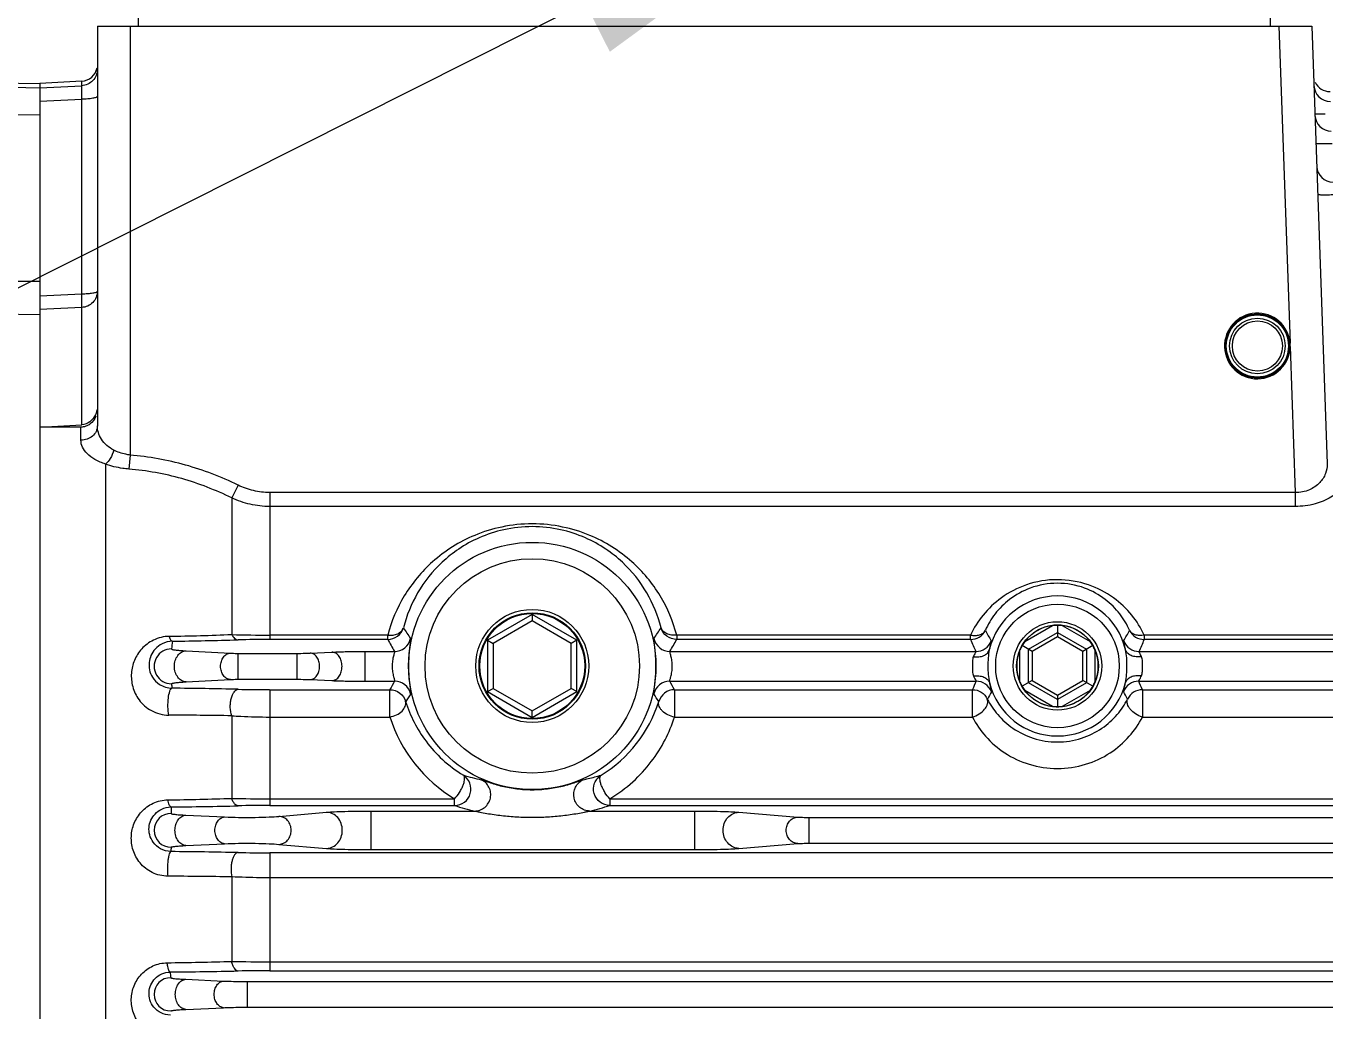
# Model space of a CAD drawing. Header units: millimetres. Extents: x -6 to 705, y -10 to 538.
# Drawn here: x 605.43 to 621.26, y 426.38 to 438.38 of the extents above; entities that cross this region are included whole.
import ezdxf

# ---------------------------------------------------------------- set-up
doc = ezdxf.new("R2010")
doc.units = ezdxf.units.MM
doc.layers.add('\\M+5D7DC\\M+5C4DA\\M+5BFF2\\M+5CFDF', color=7, linetype='Continuous', lineweight=50)

msp = doc.modelspace()

# ---------------------------------------------------------------- linework, layer by layer
at = {"color": 0, "linetype": 'Continuous', "lineweight": -3}
for p, q in [((606.297, 438.384), (621.097, 438.384)), ((606.297, 438.384), (606.297, 433.511)), ((606.697, 438.384), (606.697, 433.155)), ((606.799, 438.384), (606.799, 438.483)), ((620.594, 438.384), (620.594, 438.483)), ((620.696, 438.384), (620.831, 434.518)), ((621.097, 438.384), (621.283, 433.047)), ((604.789, 437.698), (605.597, 437.684)), ((606.107, 437.711), (605.597, 437.684)), ((606.107, 437.656), (606.107, 437.711)), ((605.597, 437.628), (604.789, 437.642)), ((605.597, 437.684), (605.597, 406.163)), ((605.597, 437.631), (605.682, 437.635)), ((605.682, 437.635), (606.107, 437.656)), ((605.597, 437.467), (606.107, 437.492)), ((606.107, 435.116), (606.107, 437.492)), ((605.597, 437.298), (604.789, 437.301)), ((621.192, 437.313), (621.257, 437.313)), ((605.597, 435.27), (604.789, 435.272)), ((606.107, 435.116), (605.597, 435.092)), ((605.597, 434.864), (604.789, 434.878)), ((606.107, 434.953), (605.597, 434.93)), ((606.107, 433.525), (606.107, 434.953)), ((620.833, 434.479), (620.895, 432.698)), ((605.597, 433.495), (606.107, 433.525)), ((606.097, 433.495), (605.597, 433.495)), ((606.097, 433.335), (606.097, 433.495)), ((606.697, 433.155), (606.682, 432.984)), ((606.397, 433.044), (606.397, 422.53)), ((608.012, 432.788), (607.935, 432.632)), ((607.935, 432.632), (607.935, 430.967)), ((620.895, 432.698), (608.397, 432.698)), ((608.397, 432.698), (608.397, 430.907)), ((620.895, 432.698), (620.895, 432.528)), ((620.895, 432.528), (608.397, 432.528)), ((611.597, 431.212), (611.053, 430.898)), ((612.14, 430.898), (611.597, 431.212)), ((611.597, 431.212), (611.597, 431.133)), ((611.597, 431.133), (611.121, 430.859)), ((612.072, 430.859), (611.597, 431.133)), ((617.599, 430.883), (617.937, 431.078)), ((617.997, 431.081), (617.997, 430.94)), ((618.056, 431.078), (618.394, 430.883)), ((609.836, 430.96), (608.397, 430.96)), ((609.836, 430.907), (608.397, 430.907)), ((609.836, 430.907), (609.836, 430.96)), ((611.053, 430.898), (611.121, 430.859)), ((611.053, 430.898), (611.053, 430.271)), ((612.14, 430.898), (612.072, 430.859)), ((612.14, 430.271), (612.14, 430.898)), ((616.939, 430.96), (613.357, 430.96)), ((613.357, 430.96), (613.357, 430.907)), ((616.939, 430.907), (613.357, 430.907)), ((616.939, 430.907), (616.939, 430.96)), ((617.642, 430.789), (617.997, 430.994)), ((617.997, 430.94), (617.689, 430.762)), ((617.997, 430.994), (618.351, 430.789)), ((618.304, 430.762), (617.997, 430.94)), ((624.139, 430.96), (619.054, 430.96)), ((619.054, 430.96), (619.054, 430.907)), ((624.139, 430.907), (619.054, 430.907)), ((607.379, 430.768), (607.919, 430.74)), ((608.012, 430.738), (608.731, 430.738)), ((608.012, 430.422), (608.012, 430.738)), ((608.731, 430.422), (608.731, 430.738)), ((608.892, 430.741), (609.156, 430.753)), ((609.562, 430.761), (609.918, 430.761)), ((609.562, 430.398), (609.562, 430.761)), ((611.121, 430.859), (611.121, 430.31)), ((612.072, 430.31), (612.072, 430.859)), ((613.275, 430.761), (617.003, 430.761)), ((617.539, 430.389), (617.539, 430.78)), ((617.689, 430.762), (617.566, 430.833)), ((617.642, 430.38), (617.642, 430.789)), ((617.689, 430.762), (617.689, 430.407)), ((618.427, 430.833), (618.304, 430.762)), ((618.304, 430.407), (618.304, 430.762)), ((618.351, 430.789), (618.351, 430.38)), ((618.454, 430.78), (618.454, 430.389)), ((618.99, 430.761), (624.203, 430.761)), ((607.379, 430.391), (607.919, 430.419)), ((608.012, 430.422), (608.731, 430.422)), ((608.892, 430.418), (609.156, 430.406)), ((608.397, 430.295), (609.862, 430.295)), ((608.397, 430.295), (608.397, 428.884)), ((609.562, 430.398), (609.921, 430.398)), ((609.862, 429.962), (609.862, 430.295)), ((611.053, 430.271), (611.121, 430.31)), ((611.053, 430.271), (611.597, 429.957)), ((611.121, 430.31), (611.597, 430.036)), ((611.597, 430.036), (612.072, 430.31)), ((611.597, 429.957), (612.14, 430.271)), ((612.14, 430.271), (612.072, 430.31)), ((613.272, 430.398), (617.006, 430.398)), ((613.331, 430.295), (616.961, 430.295)), ((613.331, 430.295), (613.331, 429.962)), ((616.961, 429.962), (616.961, 430.295)), ((617.689, 430.407), (617.566, 430.336)), ((617.937, 430.091), (617.599, 430.286)), ((617.997, 430.175), (617.642, 430.38)), ((617.689, 430.407), (617.997, 430.229)), ((617.997, 430.229), (618.304, 430.407)), ((618.351, 430.38), (617.997, 430.175)), ((618.394, 430.286), (618.056, 430.091)), ((618.427, 430.336), (618.304, 430.407)), ((618.987, 430.398), (624.206, 430.398)), ((619.032, 430.295), (624.161, 430.295)), ((619.032, 430.295), (619.032, 429.962)), ((617.997, 430.229), (617.997, 430.088)), ((607.935, 429.978), (607.935, 428.97)), ((608.397, 429.962), (609.862, 429.962)), ((611.597, 429.957), (611.597, 430.036)), ((613.331, 429.962), (616.961, 429.962)), ((619.032, 429.962), (624.161, 429.962)), ((608.397, 428.965), (610.651, 428.965)), ((608.397, 428.884), (610.651, 428.884)), ((610.651, 428.884), (610.651, 428.965)), ((612.542, 428.965), (630.679, 428.965)), ((612.542, 428.965), (612.542, 428.884)), ((612.542, 428.884), (630.686, 428.884)), ((607.377, 428.766), (607.847, 428.744)), ((608.51, 428.751), (609.089, 428.801)), ((609.632, 428.816), (610.894, 428.816)), ((609.632, 428.346), (609.632, 428.816)), ((612.299, 428.816), (613.576, 428.816)), ((613.576, 428.346), (613.576, 428.816)), ((614.114, 428.802), (614.832, 428.742)), ((614.973, 428.738), (628.22, 428.738)), ((614.973, 428.423), (614.973, 428.738)), ((607.377, 428.396), (607.847, 428.418)), ((608.51, 428.41), (609.089, 428.36)), ((614.114, 428.36), (614.832, 428.419)), ((614.973, 428.423), (628.22, 428.423)), ((634.797, 428.307), (608.397, 428.307)), ((608.397, 428.307), (608.397, 426.87)), ((609.632, 428.346), (613.576, 428.346)), ((607.935, 428.014), (607.935, 426.983)), ((634.797, 428.002), (608.397, 428.002)), ((608.397, 426.979), (634.797, 426.979)), ((608.397, 426.87), (634.797, 426.87)), ((607.375, 426.765), (607.835, 426.744)), ((608.128, 426.739), (635.065, 426.739)), ((608.128, 426.425), (608.128, 426.739)), ((607.375, 426.399), (607.835, 426.419)), ((608.128, 426.425), (635.065, 426.425))]:
    msp.add_line(p, q, dxfattribs=at)
for centre, radius in [((620.433, 434.484), 0.39), ((620.433, 434.484), 0.379), ((620.433, 434.484), 0.339), ((620.433, 434.484), 0.305), ((611.597, 430.584), 1.507), ((611.597, 430.584), 1.307), ((611.597, 430.584), 0.689), ((611.597, 430.584), 0.649), ((611.597, 430.584), 0.64), ((617.997, 430.584), 0.753), ((617.997, 430.584), 0.539), ((617.997, 430.584), 0.499)]:
    msp.add_circle(centre, radius, dxfattribs=at)
for centre, radius, start, end in [((606.097, 437.911), 0.2, 273, 349.125), ((621.318, 437.784), 0.2, 205.3506, 270), ((621.322, 437.665), 0.2, 182.269, 270), ((621.334, 437.303), 0.2, 182.2689, 270), ((621.356, 436.68), 0.2, 182.2689, 270), ((620.433, 434.484), 0.4, 4.8286, 359.1714), ((620.432, 434.484), 0.4, 359.1732, 4.8268), ((617.997, 430.584), 0.853, 13.2179, 166.7821), ((612.847, 432.78), 3.308, 211.5321, 214.2809), ((610.355, 432.775), 3.298, 325.7087, 328.4655), ((617.997, 430.584), 0.497, 96.8646, 143.1354), ((617.997, 430.584), 0.497, 36.8646, 83.1354), ((606.55, 465.685), 34.745, 271.0262, 272.2842), ((606.552, 483.38), 52.498, 270.7196, 271.5936), ((608.394, 446.176), 15.216, 268.2711, 270.0092), ((608.394, 416.806), 14.101, 89.9913, 91.5542), ((613.244, 432.739), 3.869, 208.2524, 210.7426), ((609.918, 430.961), 0.2, 270.0639, 347.2899), ((613.275, 430.961), 0.2, 192.7232, 269.9461), ((610.015, 432.701), 3.793, 329.2371, 331.7771), ((616.939, 431.107), 0.2, 270.0339, 333.6317), ((619.212, 431.811), 2.446, 201.6872, 205.4272), ((617.002, 430.961), 0.2, 270.0584, 339.216), ((618.783, 431.86), 1.865, 206.8259, 211.3466), ((617.21, 431.86), 1.865, 328.6534, 333.1747), ((618.991, 430.961), 0.2, 200.8157, 269.9584), ((619.054, 431.107), 0.2, 206.3683, 269.9661), ((616.82, 431.794), 2.404, 334.5395, 338.3461), ((607.201, 430.58), 0.212, 89.9945, 270.0037), ((617.997, 430.584), 0.497, 156.8646, 203.1354), ((617.997, 430.584), 0.497, 336.8646, 23.1354), ((608.535, 430.461), 1.337, 184.0246, 186.3478), ((606.493, 364.307), 66.01, 88.68137, 89.38091), ((608.387, 446.577), 16.281, 268.6794, 270.0331), ((613.168, 428.481), 3.772, 149.4437, 151.2425), ((609.92, 430.198), 0.2, 13.0484, 89.9467), ((613.273, 430.198), 0.2, 90.0659, 166.9692), ((613.331, 430.095), 0.2, 90.0489, 164.184), ((610.014, 428.475), 3.783, 28.762, 30.5551), ((619.153, 429.393), 2.37, 154.8987, 157.616), ((617.006, 430.198), 0.2, 21.3654, 89.9592), ((618.782, 429.317), 1.853, 149.0264, 152.2249), ((617.997, 430.584), 0.853, 193.7509, 346.2491), ((617.997, 430.584), 0.497, 216.8646, 263.1354), ((617.997, 430.584), 0.497, 276.8646, 323.1354), ((618.987, 430.198), 0.2, 90.0642, 158.68), ((617.211, 429.317), 1.854, 27.775, 30.9735), ((619.032, 430.095), 0.2, 90.0353, 154.6606), ((616.814, 429.381), 2.399, 22.4005, 25.0848), ((612.818, 428.414), 3.263, 145.912, 147.8731), ((611.588, 430.642), 1.627, 301.4104, 342.3874), ((610.375, 428.415), 3.263, 32.125, 34.0859), ((606.472, 325.309), 104.679, 89.19907, 89.61915), ((611.581, 430.512), 1.805, 197.7217, 238.9881), ((611.622, 432.221), 3.091, 253.7672, 257.9339), ((606.494, 473.186), 44.239, 270.8575, 271.8663), ((606.491, 495.186), 66.324, 270.60775, 271.31412), ((609.137, 428.855), 1.942, 179.6756, 181.9901), ((608.387, 447.642), 18.677, 268.6119, 270.0279), ((608.387, 412.552), 16.332, 89.967, 91.3165), ((611.644, 431.952), 3.225, 252.0616, 256.5438), ((611.551, 431.951), 3.223, 283.4139, 287.9087), ((607.196, 428.581), 0.207, 90.0073, 269.9921), ((609.245, 428.304), 2.051, 178.0448, 179.4827), ((606.521, 356.222), 72.103, 88.81496, 89.46467), ((608.394, 447.329), 19.022, 268.8484, 270.007), ((606.491, 321.317), 106.707, 89.22465, 89.64274), ((606.488, 478.665), 51.702, 270.7315, 271.6043), ((608.388, 455.288), 28.309, 269.083, 270.0172), ((607.192, 426.582), 0.203, 90.0175, 269.983), ((606.483, 501.297), 74.446, 270.54042, 271.17676), ((610.702, 427.167), 3.531, 185.0866, 186.2108), ((608.387, 408.617), 18.253, 89.9699, 91.1773)]:
    msp.add_arc(centre, radius, start, end, dxfattribs=at)
for centre, major_axis, start_param, end_param in [((617.99, 430.595), (0.243, -0.421), -3.67809, -3.555525), ((618.003, 430.595), (-0.243, -0.421), -2.72766, -2.605095), ((617.984, 430.584), (-0.486, 0), -0.536498, -0.413932), ((617.99, 430.595), (0.243, -0.421), -2.72766, -2.605095), ((618.003, 430.595), (-0.243, -0.421), -3.67809, -3.555525), ((618.009, 430.584), (-0.486, 0), -2.72766, -2.605095), ((617.984, 430.584), (-0.486, 0), 0.413932, 0.536498), ((617.99, 430.574), (-0.243, -0.421), -0.536498, -0.413932), ((618.003, 430.574), (0.243, -0.421), 0.413932, 0.536498), ((618.009, 430.584), (-0.486, 0), 2.605095, 2.72766), ((617.99, 430.574), (-0.243, -0.421), 0.413932, 0.536498), ((618.003, 430.574), (0.243, -0.421), -0.536498, -0.413932)]:
    msp.add_ellipse(centre, major_axis=major_axis, ratio=0.999675, start_param=start_param, end_param=end_param, dxfattribs=at)
for points, knots in [([(606.297, 437.855), (606.297, 437.83), (606.287, 437.78), (606.245, 437.715), (606.182, 437.67), (606.132, 437.658), (606.107, 437.656)], [0, 0, 0, 0, 0.249402, 0.499488, 0.749873, 1, 1, 1, 1]), ([(606.107, 437.492), (606.108, 437.512), (606.109, 437.55), (606.11, 437.595), (606.11, 437.624), (606.109, 437.639), (606.108, 437.649), (606.108, 437.655), (606.107, 437.656)], [0, 0, 0, 0, 0.375437, 0.687954, 0.809595, 0.90355, 0.967422, 1, 1, 1, 1]), ([(606.297, 437.527), (606.297, 437.524), (606.292, 437.518), (606.273, 437.509), (606.235, 437.501), (606.177, 437.494), (606.131, 437.492), (606.107, 437.492)], [0, 0, 0, 0, 0.037853, 0.10067, 0.314324, 0.628451, 1, 1, 1, 1]), ([(621.134, 437.317), (621.134, 437.317), (621.135, 437.316), (621.138, 437.315), (621.143, 437.315), (621.153, 437.314), (621.17, 437.313), (621.184, 437.313), (621.192, 437.313)], [0, 0, 0, 0, 0.021787, 0.072535, 0.15416, 0.266499, 0.579791, 1, 1, 1, 1]), ([(621.146, 436.955), (621.146, 436.954), (621.148, 436.953), (621.151, 436.953), (621.156, 436.952), (621.166, 436.951), (621.182, 436.951), (621.207, 436.95), (621.237, 436.95), (621.284, 436.951), (621.321, 436.952), (621.346, 436.953)], [0, 0, 0, 0, 0.006429, 0.021404, 0.04549, 0.078639, 0.171086, 0.295083, 0.446103, 0.618508, 1, 1, 1, 1]), ([(621.168, 436.332), (621.168, 436.331), (621.17, 436.331), (621.173, 436.33), (621.178, 436.329), (621.187, 436.329), (621.204, 436.328), (621.229, 436.328), (621.259, 436.328), (621.306, 436.328), (621.343, 436.329), (621.368, 436.33)], [0, 0, 0, 0, 0.006429, 0.021404, 0.04549, 0.078639, 0.171086, 0.295083, 0.446103, 0.618508, 1, 1, 1, 1]), ([(606.297, 435.151), (606.297, 435.148), (606.292, 435.142), (606.273, 435.133), (606.235, 435.125), (606.177, 435.118), (606.131, 435.116), (606.107, 435.116)], [0, 0, 0, 0, 0.03787, 0.100651, 0.314486, 0.628037, 1, 1, 1, 1]), ([(606.297, 435.151), (606.297, 435.126), (606.287, 435.076), (606.245, 435.011), (606.182, 434.967), (606.132, 434.955), (606.107, 434.953)], [0, 0, 0, 0, 0.248762, 0.498243, 0.74874, 1, 1, 1, 1]), ([(606.107, 434.953), (606.109, 434.959), (606.109, 434.978), (606.11, 435.012), (606.109, 435.06), (606.108, 435.097), (606.107, 435.116)], [0, 0, 0, 0, 0.114987, 0.335104, 0.640219, 1, 1, 1, 1]), ([(606.279, 433.629), (606.265, 433.592), (606.228, 433.54), (606.157, 433.502), (606.116, 433.495), (606.097, 433.495)], [0, 0, 0, 0, 0.497845, 0.749065, 1, 1, 1, 1]), ([(606.273, 433.644), (606.258, 433.612), (606.213, 433.554), (606.142, 433.527), (606.107, 433.525)], [0, 0, 0, 0, 0.500692, 1, 1, 1, 1]), ([(606.297, 433.511), (606.297, 433.488), (606.286, 433.44), (606.24, 433.382), (606.174, 433.344), (606.122, 433.335), (606.097, 433.335)], [0, 0, 0, 0, 0.235009, 0.479066, 0.735373, 1, 1, 1, 1]), ([(606.497, 433.215), (606.437, 433.246), (606.359, 433.313), (606.306, 433.426), (606.297, 433.483), (606.297, 433.511)], [0, 0, 0, 0, 0.54378, 0.779142, 1, 1, 1, 1]), ([(606.397, 433.044), (606.352, 433.059), (606.272, 433.094), (606.175, 433.165), (606.112, 433.245), (606.097, 433.307), (606.097, 433.335)], [0, 0, 0, 0, 0.31841, 0.586814, 0.80903, 1, 1, 1, 1]), ([(606.497, 433.215), (606.487, 433.18), (606.462, 433.117), (606.421, 433.062), (606.397, 433.044)], [0, 0, 0, 0, 0.542785, 1, 1, 1, 1]), ([(606.697, 433.155), (606.678, 433.157), (606.61, 433.169), (606.542, 433.192), (606.497, 433.215)], [0, 0, 0, 0, 0.259886, 1, 1, 1, 1]), ([(608.012, 432.788), (607.807, 432.889), (607.377, 433.054), (606.924, 433.136), (606.697, 433.155)], [0, 0, 0, 0, 0.500019, 1, 1, 1, 1]), ([(606.682, 432.984), (606.657, 432.986), (606.56, 432.997), (606.464, 433.019), (606.397, 433.044)], [0, 0, 0, 0, 0.261055, 1, 1, 1, 1]), ([(607.935, 432.632), (607.74, 432.728), (607.331, 432.887), (606.899, 432.966), (606.682, 432.984)], [0, 0, 0, 0, 0.500018, 1, 1, 1, 1]), ([(621.283, 433.047), (621.284, 433.007), (621.269, 432.922), (621.194, 432.807), (621.065, 432.718), (620.953, 432.697), (620.895, 432.698)], [0, 0, 0, 0, 0.205972, 0.432652, 0.696407, 1, 1, 1, 1]), ([(608.397, 432.698), (608.33, 432.698), (608.197, 432.713), (608.071, 432.759), (608.012, 432.788)], [0, 0, 0, 0, 0.499958, 1, 1, 1, 1]), ([(621.483, 432.879), (621.484, 432.859), (621.477, 432.815), (621.447, 432.752), (621.397, 432.693), (621.298, 432.616), (621.128, 432.547), (620.976, 432.528), (620.895, 432.528)], [0, 0, 0, 0, 0.083438, 0.173977, 0.27626, 0.393284, 0.673413, 1, 1, 1, 1]), ([(608.397, 432.528), (608.317, 432.528), (608.158, 432.546), (608.007, 432.598), (607.935, 432.632)], [0, 0, 0, 0, 0.500054, 1, 1, 1, 1]), ([(611.597, 432.316), (611.472, 432.316), (611.232, 432.291), (610.808, 432.161), (610.379, 431.891), (610.019, 431.458), (609.879, 431.127), (609.835, 430.96)], [0, 0, 0, 0, 0.15621, 0.301499, 0.55554, 0.782185, 1, 1, 1, 1]), ([(613.357, 430.96), (613.314, 431.127), (613.174, 431.458), (612.814, 431.891), (612.385, 432.161), (611.961, 432.291), (611.721, 432.316), (611.597, 432.316)], [0, 0, 0, 0, 0.217806, 0.444487, 0.698538, 0.843814, 1, 1, 1, 1]), ([(611.597, 432.282), (611.48, 432.282), (611.258, 432.258), (610.955, 432.159), (610.703, 432.02), (610.436, 431.808), (610.184, 431.492), (610.065, 431.198), (610.027, 431.05)], [0, 0, 0, 0, 0.162637, 0.310448, 0.442599, 0.563549, 0.786245, 1, 1, 1, 1]), ([(613.166, 431.05), (613.128, 431.198), (613.009, 431.492), (612.757, 431.808), (612.49, 432.02), (612.237, 432.159), (611.935, 432.258), (611.713, 432.282), (611.597, 432.282)], [0, 0, 0, 0, 0.213824, 0.436532, 0.557489, 0.689626, 0.83741, 1, 1, 1, 1]), ([(617.997, 431.636), (617.869, 431.636), (617.624, 431.595), (617.314, 431.434), (617.084, 431.217), (616.978, 431.047), (616.939, 430.96)], [0, 0, 0, 0, 0.290494, 0.55046, 0.783037, 1, 1, 1, 1]), ([(617.997, 431.592), (617.884, 431.592), (617.674, 431.555), (617.416, 431.412), (617.232, 431.229), (617.149, 431.089), (617.118, 431.019)], [0, 0, 0, 0, 0.304425, 0.564334, 0.790872, 1, 1, 1, 1]), ([(619.054, 430.96), (619.014, 431.047), (618.909, 431.217), (618.679, 431.434), (618.369, 431.595), (618.124, 431.635), (617.997, 431.636)], [0, 0, 0, 0, 0.216869, 0.449483, 0.709473, 1, 1, 1, 1]), ([(618.875, 431.019), (618.844, 431.089), (618.761, 431.229), (618.577, 431.412), (618.319, 431.555), (618.109, 431.592), (617.997, 431.592)], [0, 0, 0, 0, 0.209243, 0.435731, 0.695606, 1, 1, 1, 1]), ([(609.836, 430.96), (609.857, 430.957), (609.899, 430.958), (609.957, 430.974), (610.003, 431.005), (610.022, 431.035), (610.027, 431.05)], [0, 0, 0, 0, 0.28395, 0.546997, 0.783697, 1, 1, 1, 1]), ([(609.836, 430.907), (609.878, 430.907), (609.964, 430.935), (610.015, 431.01), (610.027, 431.05)], [0, 0, 0, 0, 0.500058, 1, 1, 1, 1]), ([(613.357, 430.907), (613.315, 430.907), (613.229, 430.935), (613.178, 431.01), (613.166, 431.05)], [0, 0, 0, 0, 0.500058, 1, 1, 1, 1]), ([(613.357, 430.96), (613.336, 430.957), (613.294, 430.958), (613.236, 430.974), (613.19, 431.005), (613.171, 431.035), (613.166, 431.05)], [0, 0, 0, 0, 0.283953, 0.547001, 0.783701, 1, 1, 1, 1]), ([(607.172, 430.945), (607.106, 430.944), (606.98, 430.913), (606.833, 430.801), (606.742, 430.657), (606.703, 430.496), (606.72, 430.326), (606.799, 430.159), (606.925, 430.048), (607.057, 429.995), (607.131, 429.986), (607.168, 429.985)], [0, 0, 0, 0, 0.135649, 0.256595, 0.369131, 0.478903, 0.591122, 0.712054, 0.849351, 0.924691, 1, 1, 1, 1]), ([(607.211, 430.886), (607.168, 430.885), (607.089, 430.865), (607, 430.797), (606.947, 430.716), (606.924, 430.627), (606.928, 430.534), (606.967, 430.437), (607.058, 430.343), (607.153, 430.314), (607.206, 430.313)], [0, 0, 0, 0, 0.147026, 0.265774, 0.370956, 0.470813, 0.571817, 0.682378, 0.820112, 1, 1, 1, 1]), ([(607.172, 430.945), (607.175, 430.937), (607.18, 430.922), (607.19, 430.901), (607.202, 430.887), (607.211, 430.886)], [0, 0, 0, 0, 0.348858, 0.631268, 1, 1, 1, 1]), ([(607.935, 430.967), (607.944, 430.95), (607.963, 430.92), (607.997, 430.903), (608.012, 430.902)], [0, 0, 0, 0, 0.561422, 1, 1, 1, 1]), ([(610.113, 430.917), (610.114, 430.916), (610.114, 430.913), (610.114, 430.908), (610.113, 430.9), (610.112, 430.884), (610.108, 430.857), (610.103, 430.817), (610.098, 430.768), (610.093, 430.711), (610.09, 430.647), (610.089, 430.58), (610.09, 430.513), (610.094, 430.45), (610.099, 430.392), (610.105, 430.343), (610.11, 430.303), (610.113, 430.277), (610.115, 430.26), (610.116, 430.252), (610.116, 430.247), (610.116, 430.244), (610.115, 430.243)], [0, 0, 0, 0, 0.004115, 0.012156, 0.024227, 0.040335, 0.084505, 0.144005, 0.217763, 0.303852, 0.399338, 0.499963, 0.600583, 0.696058, 0.782154, 0.855929, 0.915447, 0.959636, 0.975758, 0.987841, 0.995888, 1, 1, 1, 1]), ([(613.078, 430.243), (613.077, 430.244), (613.077, 430.247), (613.077, 430.252), (613.078, 430.26), (613.08, 430.277), (613.083, 430.303), (613.088, 430.343), (613.094, 430.392), (613.099, 430.45), (613.103, 430.513), (613.104, 430.58), (613.103, 430.647), (613.1, 430.711), (613.095, 430.768), (613.09, 430.817), (613.085, 430.857), (613.081, 430.884), (613.08, 430.9), (613.079, 430.908), (613.079, 430.913), (613.079, 430.916), (613.08, 430.917)], [0, 0, 0, 0, 0.004112, 0.012159, 0.024242, 0.040364, 0.084553, 0.144071, 0.217846, 0.303942, 0.399417, 0.500037, 0.600662, 0.696148, 0.782237, 0.855995, 0.915495, 0.959665, 0.975773, 0.987844, 0.995885, 1, 1, 1, 1]), ([(616.939, 430.96), (616.958, 430.957), (616.994, 430.953), (617.047, 430.961), (617.091, 430.982), (617.111, 431.006), (617.118, 431.019)], [0, 0, 0, 0, 0.285873, 0.547984, 0.782922, 1, 1, 1, 1]), ([(617.189, 430.89), (617.19, 430.889), (617.19, 430.886), (617.189, 430.88), (617.187, 430.871), (617.184, 430.859), (617.18, 430.843), (617.174, 430.817), (617.169, 430.795), (617.166, 430.779)], [0, 0, 0, 0, 0.026447, 0.080504, 0.163108, 0.274391, 0.414174, 0.582199, 1, 1, 1, 1]), ([(618.827, 430.779), (618.824, 430.795), (618.819, 430.817), (618.813, 430.843), (618.809, 430.859), (618.806, 430.871), (618.804, 430.88), (618.803, 430.886), (618.803, 430.889), (618.804, 430.89)], [0, 0, 0, 0, 0.418042, 0.585955, 0.725475, 0.836573, 0.919274, 0.973536, 1, 1, 1, 1]), ([(619.054, 430.96), (619.035, 430.957), (618.999, 430.953), (618.946, 430.961), (618.903, 430.982), (618.882, 431.006), (618.875, 431.019)], [0, 0, 0, 0, 0.285877, 0.54799, 0.782928, 1, 1, 1, 1]), ([(607.201, 430.792), (607.201, 430.791), (607.205, 430.787), (607.213, 430.785), (607.227, 430.782), (607.256, 430.778), (607.307, 430.773), (607.352, 430.77), (607.379, 430.768)], [0, 0, 0, 0, 0.022172, 0.069284, 0.145534, 0.252183, 0.560728, 1, 1, 1, 1]), ([(607.379, 430.391), (607.36, 430.391), (607.32, 430.403), (607.273, 430.447), (607.243, 430.509), (607.233, 430.58), (607.243, 430.65), (607.273, 430.712), (607.32, 430.756), (607.36, 430.768), (607.379, 430.768)], [0, 0, 0, 0, 0.11026, 0.229946, 0.361198, 0.5, 0.638802, 0.770054, 0.88974, 1, 1, 1, 1]), ([(607.919, 430.419), (607.903, 430.42), (607.869, 430.43), (607.83, 430.467), (607.805, 430.52), (607.796, 430.58), (607.805, 430.64), (607.83, 430.692), (607.869, 430.729), (607.903, 430.739), (607.919, 430.74)], [0, 0, 0, 0, 0.109807, 0.229347, 0.360797, 0.500005, 0.639212, 0.770659, 0.890195, 1, 1, 1, 1]), ([(607.919, 430.74), (607.925, 430.739), (607.956, 430.738), (607.988, 430.738), (608.012, 430.738)], [0, 0, 0, 0, 0.203848, 1, 1, 1, 1]), ([(608.731, 430.738), (608.746, 430.738), (608.8, 430.738), (608.853, 430.739), (608.892, 430.741)], [0, 0, 0, 0, 0.282298, 1, 1, 1, 1]), ([(608.892, 430.418), (608.907, 430.419), (608.939, 430.429), (608.976, 430.467), (609, 430.519), (609.009, 430.58), (609, 430.64), (608.976, 430.692), (608.939, 430.73), (608.907, 430.74), (608.892, 430.741)], [0, 0, 0, 0, 0.106635, 0.225181, 0.358013, 0.5, 0.641987, 0.774819, 0.893365, 1, 1, 1, 1]), ([(609.156, 430.753), (609.218, 430.756), (609.353, 430.76), (609.488, 430.761), (609.562, 430.761)], [0, 0, 0, 0, 0.455293, 1, 1, 1, 1]), ([(609.156, 430.406), (609.173, 430.406), (609.208, 430.418), (609.248, 430.458), (609.273, 430.515), (609.282, 430.58), (609.273, 430.644), (609.248, 430.701), (609.208, 430.741), (609.173, 430.753), (609.156, 430.753)], [0, 0, 0, 0, 0.106639, 0.225184, 0.358013, 0.499996, 0.64198, 0.774811, 0.893359, 1, 1, 1, 1]), ([(609.918, 430.761), (609.919, 430.761), (609.919, 430.759), (609.918, 430.753), (609.916, 430.743), (609.911, 430.726), (609.905, 430.704), (609.899, 430.677), (609.892, 430.635), (609.888, 430.579), (609.892, 430.524), (609.9, 430.482), (609.906, 430.455), (609.913, 430.433), (609.918, 430.416), (609.92, 430.406), (609.921, 430.4), (609.921, 430.398), (609.921, 430.398)], [0, 0, 0, 0, 0.004594, 0.013493, 0.044953, 0.093489, 0.156532, 0.23138, 0.315473, 0.499868, 0.684232, 0.768322, 0.843208, 0.906331, 0.954969, 0.98651, 0.995418, 1, 1, 1, 1]), ([(613.272, 430.398), (613.272, 430.398), (613.272, 430.4), (613.273, 430.406), (613.275, 430.416), (613.28, 430.433), (613.287, 430.455), (613.293, 430.482), (613.301, 430.524), (613.305, 430.579), (613.301, 430.635), (613.294, 430.677), (613.288, 430.704), (613.282, 430.726), (613.277, 430.743), (613.275, 430.753), (613.274, 430.759), (613.274, 430.761), (613.275, 430.761)], [0, 0, 0, 0, 0.004582, 0.01349, 0.045031, 0.093669, 0.156792, 0.231678, 0.315768, 0.500132, 0.684527, 0.76862, 0.843468, 0.906511, 0.955047, 0.986507, 0.995406, 1, 1, 1, 1]), ([(616.971, 430.696), (616.994, 430.694), (617.037, 430.693), (617.097, 430.707), (617.143, 430.736), (617.162, 430.765), (617.166, 430.779)], [0, 0, 0, 0, 0.296946, 0.567083, 0.799225, 1, 1, 1, 1]), ([(617.003, 430.761), (617.003, 430.761), (617.002, 430.758), (617.001, 430.755), (616.998, 430.749), (616.992, 430.738), (616.982, 430.72), (616.975, 430.705), (616.971, 430.696)], [0, 0, 0, 0, 0.026123, 0.084226, 0.174421, 0.294254, 0.608429, 1, 1, 1, 1]), ([(617.166, 430.779), (617.159, 430.747), (617.151, 430.681), (617.148, 430.58), (617.152, 430.48), (617.16, 430.414), (617.168, 430.381)], [0, 0, 0, 0, 0.246845, 0.499947, 0.753072, 1, 1, 1, 1]), ([(618.825, 430.381), (618.833, 430.414), (618.841, 430.48), (618.845, 430.58), (618.842, 430.681), (618.834, 430.747), (618.827, 430.779)], [0, 0, 0, 0, 0.24692, 0.500042, 0.753151, 1, 1, 1, 1]), ([(619.022, 430.696), (619, 430.694), (618.956, 430.693), (618.896, 430.707), (618.85, 430.736), (618.831, 430.765), (618.827, 430.779)], [0, 0, 0, 0, 0.296946, 0.567083, 0.799225, 1, 1, 1, 1]), ([(619.022, 430.696), (619.018, 430.705), (619.011, 430.72), (619.001, 430.738), (618.995, 430.749), (618.992, 430.755), (618.991, 430.758), (618.99, 430.761), (618.99, 430.761)], [0, 0, 0, 0, 0.391686, 0.70573, 0.825512, 0.915803, 0.973955, 1, 1, 1, 1]), ([(616.971, 430.696), (616.964, 430.68), (616.959, 430.639), (616.96, 430.58), (616.96, 430.519), (616.966, 430.48), (616.973, 430.463)], [0, 0, 0, 0, 0.233934, 0.499713, 0.765587, 1, 1, 1, 1]), ([(619.02, 430.463), (619.027, 430.48), (619.033, 430.519), (619.033, 430.58), (619.034, 430.639), (619.029, 430.68), (619.022, 430.696)], [0, 0, 0, 0, 0.234382, 0.500244, 0.766049, 1, 1, 1, 1]), ([(607.919, 430.419), (607.925, 430.42), (607.956, 430.421), (607.988, 430.422), (608.012, 430.422)], [0, 0, 0, 0, 0.203872, 1, 1, 1, 1]), ([(608.731, 430.422), (608.746, 430.422), (608.8, 430.421), (608.853, 430.42), (608.892, 430.418)], [0, 0, 0, 0, 0.282287, 1, 1, 1, 1]), ([(616.973, 430.463), (616.996, 430.465), (617.039, 430.466), (617.098, 430.453), (617.145, 430.425), (617.163, 430.396), (617.168, 430.381)], [0, 0, 0, 0, 0.297057, 0.567126, 0.799205, 1, 1, 1, 1]), ([(616.973, 430.463), (616.977, 430.454), (616.985, 430.439), (616.995, 430.421), (617.001, 430.41), (617.004, 430.405), (617.006, 430.401), (617.007, 430.399), (617.006, 430.398)], [0, 0, 0, 0, 0.390731, 0.705002, 0.825126, 0.915688, 0.974019, 1, 1, 1, 1]), ([(619.02, 430.463), (618.997, 430.465), (618.954, 430.466), (618.895, 430.453), (618.848, 430.425), (618.83, 430.396), (618.825, 430.381)], [0, 0, 0, 0, 0.297058, 0.567127, 0.799205, 1, 1, 1, 1]), ([(618.987, 430.398), (618.986, 430.399), (618.987, 430.401), (618.989, 430.405), (618.992, 430.41), (618.998, 430.421), (619.008, 430.439), (619.016, 430.454), (619.02, 430.463)], [0, 0, 0, 0, 0.026027, 0.084368, 0.174892, 0.295026, 0.609347, 1, 1, 1, 1]), ([(607.168, 429.985), (607.161, 430.018), (607.156, 430.089), (607.16, 430.187), (607.173, 430.261), (607.189, 430.301), (607.201, 430.312), (607.206, 430.313)], [0, 0, 0, 0, 0.296794, 0.616772, 0.870297, 0.951085, 1, 1, 1, 1]), ([(607.201, 430.367), (607.201, 430.369), (607.205, 430.372), (607.213, 430.374), (607.227, 430.377), (607.256, 430.381), (607.307, 430.386), (607.352, 430.389), (607.379, 430.391)], [0, 0, 0, 0, 0.022173, 0.069285, 0.145536, 0.252186, 0.560728, 1, 1, 1, 1]), ([(607.935, 429.978), (607.924, 430.01), (607.916, 430.062), (607.918, 430.132), (607.926, 430.183), (607.941, 430.229), (607.963, 430.272), (607.992, 430.298), (608.012, 430.3)], [0, 0, 0, 0, 0.28434, 0.436804, 0.584356, 0.718927, 0.834179, 1, 1, 1, 1]), ([(609.156, 430.406), (609.218, 430.403), (609.353, 430.399), (609.488, 430.398), (609.562, 430.398)], [0, 0, 0, 0, 0.455294, 1, 1, 1, 1]), ([(609.862, 430.295), (609.904, 430.296), (609.991, 430.266), (610.043, 430.19), (610.054, 430.15)], [0, 0, 0, 0, 0.49984, 1, 1, 1, 1]), ([(616.961, 430.295), (616.998, 430.296), (617.074, 430.273), (617.126, 430.214), (617.142, 430.181)], [0, 0, 0, 0, 0.499897, 1, 1, 1, 1]), ([(617.168, 430.381), (617.171, 430.366), (617.176, 430.344), (617.182, 430.318), (617.186, 430.302), (617.19, 430.29), (617.192, 430.281), (617.193, 430.275), (617.193, 430.272), (617.192, 430.271)], [0, 0, 0, 0, 0.417671, 0.585656, 0.725434, 0.83677, 0.91949, 0.97362, 1, 1, 1, 1]), ([(618.801, 430.271), (618.8, 430.272), (618.8, 430.275), (618.801, 430.281), (618.803, 430.29), (618.807, 430.302), (618.811, 430.318), (618.817, 430.344), (618.822, 430.366), (618.825, 430.381)], [0, 0, 0, 0, 0.026393, 0.080465, 0.163141, 0.274528, 0.414392, 0.582417, 1, 1, 1, 1]), ([(609.862, 429.962), (609.89, 429.967), (609.944, 429.985), (610.01, 430.029), (610.053, 430.086), (610.059, 430.131), (610.054, 430.15)], [0, 0, 0, 0, 0.291393, 0.566571, 0.802667, 1, 1, 1, 1]), ([(610.054, 430.15), (610.109, 429.977), (610.241, 429.721), (610.502, 429.433), (610.667, 429.308), (610.758, 429.253)], [0, 0, 0, 0, 0.468581, 0.725915, 1, 1, 1, 1]), ([(613.331, 429.962), (613.303, 429.966), (613.249, 429.985), (613.192, 430.023), (613.159, 430.061), (613.143, 430.09), (613.135, 430.12), (613.136, 430.14), (613.139, 430.15)], [0, 0, 0, 0, 0.290894, 0.565095, 0.689084, 0.801346, 0.901895, 1, 1, 1, 1]), ([(616.961, 429.962), (616.99, 429.971), (617.045, 429.995), (617.101, 430.042), (617.132, 430.087), (617.149, 430.128), (617.149, 430.162), (617.142, 430.181)], [0, 0, 0, 0, 0.29107, 0.569857, 0.695277, 0.808208, 1, 1, 1, 1]), ([(617.142, 430.181), (617.176, 430.113), (617.266, 429.98), (617.455, 429.811), (617.705, 429.688), (617.897, 429.658), (617.997, 429.658)], [0, 0, 0, 0, 0.215941, 0.453573, 0.716712, 1, 1, 1, 1]), ([(617.997, 429.658), (618.096, 429.658), (618.288, 429.688), (618.538, 429.811), (618.727, 429.98), (618.817, 430.113), (618.851, 430.181)], [0, 0, 0, 0, 0.283297, 0.546445, 0.784092, 1, 1, 1, 1]), ([(619.032, 429.962), (619.003, 429.969), (618.948, 429.996), (618.892, 430.042), (618.861, 430.087), (618.848, 430.119), (618.843, 430.151), (618.847, 430.172), (618.851, 430.181)], [0, 0, 0, 0, 0.290635, 0.568754, 0.694002, 0.806278, 0.905206, 1, 1, 1, 1]), ([(607.935, 429.978), (607.972, 429.975), (608.125, 429.966), (608.279, 429.962), (608.397, 429.962)], [0, 0, 0, 0, 0.238189, 1, 1, 1, 1]), ([(612.542, 428.965), (612.642, 429.025), (612.826, 429.162), (613.052, 429.408), (613.222, 429.676), (613.3, 429.867), (613.331, 429.962)], [0, 0, 0, 0, 0.269902, 0.526101, 0.769029, 1, 1, 1, 1]), ([(616.961, 429.962), (617.005, 429.878), (617.117, 429.713), (617.352, 429.509), (617.653, 429.368), (617.881, 429.334), (617.997, 429.334)], [0, 0, 0, 0, 0.224039, 0.466041, 0.726607, 1, 1, 1, 1]), ([(617.997, 429.334), (618.112, 429.334), (618.34, 429.368), (618.641, 429.509), (618.876, 429.713), (618.988, 429.878), (619.032, 429.962)], [0, 0, 0, 0, 0.273383, 0.533945, 0.775947, 1, 1, 1, 1]), ([(610.651, 428.965), (610.673, 428.99), (610.704, 429.029), (610.736, 429.088), (610.756, 429.131), (610.768, 429.172), (610.772, 429.203), (610.772, 429.223), (610.77, 429.235), (610.767, 429.246), (610.761, 429.251), (610.758, 429.253)], [0, 0, 0, 0, 0.304959, 0.462703, 0.611629, 0.744024, 0.853534, 0.897464, 0.933719, 0.964305, 1, 1, 1, 1]), ([(610.651, 428.884), (610.693, 428.884), (610.779, 428.914), (610.855, 429.025), (610.85, 429.16), (610.793, 429.23), (610.758, 429.253)], [0, 0, 0, 0, 0.249407, 0.500123, 0.750743, 1, 1, 1, 1]), ([(610.894, 428.816), (610.916, 428.816), (610.961, 428.824), (611.02, 428.858), (611.065, 428.91), (611.09, 428.974), (611.093, 429.042), (611.073, 429.108), (611.033, 429.163), (610.996, 429.189), (610.976, 429.198)], [0, 0, 0, 0, 0.12408, 0.248817, 0.374244, 0.500095, 0.625921, 0.751285, 0.875955, 1, 1, 1, 1]), ([(610.976, 429.198), (610.98, 429.197), (610.991, 429.193), (611.011, 429.186), (611.038, 429.177), (611.082, 429.161), (611.146, 429.141), (611.229, 429.119), (611.317, 429.1), (611.44, 429.082), (611.534, 429.076), (611.597, 429.076)], [0, 0, 0, 0, 0.020286, 0.05469, 0.100307, 0.154195, 0.278251, 0.414821, 0.557755, 0.703923, 1, 1, 1, 1]), ([(611.597, 429.076), (611.659, 429.076), (611.753, 429.082), (611.876, 429.1), (611.964, 429.119), (612.047, 429.141), (612.111, 429.161), (612.155, 429.177), (612.182, 429.186), (612.202, 429.193), (612.213, 429.197), (612.217, 429.198)], [0, 0, 0, 0, 0.29612, 0.442312, 0.585262, 0.721847, 0.845894, 0.89979, 0.94538, 0.979775, 1, 1, 1, 1]), ([(612.299, 428.816), (612.277, 428.816), (612.232, 428.824), (612.154, 428.869), (612.092, 428.971), (612.107, 429.09), (612.16, 429.163), (612.197, 429.189), (612.217, 429.198)], [0, 0, 0, 0, 0.124858, 0.250631, 0.500156, 0.749552, 0.875217, 1, 1, 1, 1]), ([(612.217, 429.198), (612.238, 429.202), (612.311, 429.219), (612.384, 429.238), (612.436, 429.253)], [0, 0, 0, 0, 0.276674, 1, 1, 1, 1]), ([(612.542, 428.884), (612.5, 428.884), (612.414, 428.914), (612.338, 429.025), (612.342, 429.138), (612.385, 429.213), (612.417, 429.241), (612.435, 429.253)], [0, 0, 0, 0, 0.24846, 0.498472, 0.748343, 0.874535, 1, 1, 1, 1]), ([(612.542, 428.965), (612.519, 428.989), (612.489, 429.029), (612.457, 429.087), (612.438, 429.131), (612.425, 429.172), (612.419, 429.211), (612.423, 429.244), (612.435, 429.253)], [0, 0, 0, 0, 0.305979, 0.464448, 0.614362, 0.747551, 0.857499, 1, 1, 1, 1]), ([(607.156, 428.022), (607.091, 428.022), (606.961, 428.053), (606.81, 428.174), (606.724, 428.335), (606.702, 428.507), (606.738, 428.672), (606.83, 428.817), (606.974, 428.923), (607.095, 428.951), (607.156, 428.952)], [0, 0, 0, 0, 0.13806, 0.272062, 0.396654, 0.514695, 0.630385, 0.747571, 0.869829, 1, 1, 1, 1]), ([(607.194, 428.323), (607.15, 428.323), (607.065, 428.346), (606.975, 428.427), (606.93, 428.522), (606.922, 428.617), (606.945, 428.706), (606.998, 428.786), (607.083, 428.848), (607.156, 428.865), (607.194, 428.866)], [0, 0, 0, 0, 0.158754, 0.299967, 0.418441, 0.526631, 0.632617, 0.742436, 0.86236, 1, 1, 1, 1]), ([(607.194, 428.866), (607.19, 428.867), (607.181, 428.875), (607.166, 428.903), (607.16, 428.931), (607.156, 428.952)], [0, 0, 0, 0, 0.134979, 0.344052, 1, 1, 1, 1]), ([(608.012, 428.88), (607.995, 428.881), (607.97, 428.9), (607.948, 428.935), (607.939, 428.958), (607.935, 428.97)], [0, 0, 0, 0, 0.407552, 0.680947, 1, 1, 1, 1]), ([(607.195, 428.788), (607.196, 428.786), (607.2, 428.783), (607.208, 428.781), (607.223, 428.778), (607.243, 428.776), (607.268, 428.773), (607.314, 428.769), (607.35, 428.767), (607.377, 428.766)], [0, 0, 0, 0, 0.022409, 0.071538, 0.150386, 0.259592, 0.399399, 0.569905, 1, 1, 1, 1]), ([(607.377, 428.396), (607.359, 428.396), (607.321, 428.408), (607.277, 428.451), (607.249, 428.512), (607.24, 428.581), (607.249, 428.65), (607.277, 428.71), (607.321, 428.753), (607.359, 428.765), (607.377, 428.766)], [0, 0, 0, 0, 0.107673, 0.226538, 0.358917, 0.5, 0.641083, 0.773462, 0.892327, 1, 1, 1, 1]), ([(607.847, 428.418), (607.831, 428.419), (607.798, 428.429), (607.76, 428.467), (607.736, 428.52), (607.727, 428.581), (607.736, 428.642), (607.76, 428.694), (607.798, 428.732), (607.831, 428.743), (607.847, 428.744)], [0, 0, 0, 0, 0.107435, 0.226224, 0.358706, 0.499997, 0.641289, 0.773773, 0.892564, 1, 1, 1, 1]), ([(607.847, 428.744), (607.904, 428.741), (608.029, 428.738), (608.211, 428.738), (608.375, 428.743), (608.471, 428.748), (608.51, 428.751)], [0, 0, 0, 0, 0.258523, 0.564114, 0.821399, 1, 1, 1, 1]), ([(608.51, 428.41), (608.53, 428.411), (608.57, 428.421), (608.619, 428.46), (608.652, 428.516), (608.663, 428.581), (608.652, 428.646), (608.619, 428.702), (608.57, 428.741), (608.53, 428.751), (608.51, 428.751)], [0, 0, 0, 0, 0.118351, 0.240841, 0.368603, 0.5, 0.631397, 0.759159, 0.881649, 1, 1, 1, 1]), ([(609.089, 428.801), (609.121, 428.804), (609.196, 428.808), (609.377, 428.814), (609.526, 428.816), (609.632, 428.816)], [0, 0, 0, 0, 0.175662, 0.41335, 1, 1, 1, 1]), ([(609.089, 428.36), (609.115, 428.361), (609.167, 428.374), (609.231, 428.424), (609.273, 428.497), (609.287, 428.581), (609.273, 428.665), (609.231, 428.738), (609.167, 428.788), (609.115, 428.801), (609.089, 428.801)], [0, 0, 0, 0, 0.118353, 0.240843, 0.368603, 0.499997, 0.631392, 0.759155, 0.881646, 1, 1, 1, 1]), ([(610.894, 428.816), (610.903, 428.815), (610.924, 428.81), (610.974, 428.8), (611.044, 428.787), (611.133, 428.773), (611.255, 428.757), (611.41, 428.744), (611.534, 428.74), (611.597, 428.74)], [0, 0, 0, 0, 0.038022, 0.092039, 0.213941, 0.342057, 0.472431, 0.735671, 1, 1, 1, 1]), ([(611.597, 428.74), (611.659, 428.74), (611.783, 428.744), (611.938, 428.757), (612.06, 428.773), (612.149, 428.787), (612.219, 428.8), (612.269, 428.81), (612.29, 428.815), (612.299, 428.816)], [0, 0, 0, 0, 0.264367, 0.527643, 0.658032, 0.78616, 0.908068, 0.962031, 1, 1, 1, 1]), ([(613.576, 428.816), (613.681, 428.816), (613.828, 428.814), (614.008, 428.808), (614.082, 428.804), (614.114, 428.802)], [0, 0, 0, 0, 0.583608, 0.821787, 1, 1, 1, 1]), ([(614.114, 428.36), (614.089, 428.361), (614.037, 428.374), (613.974, 428.424), (613.932, 428.497), (613.918, 428.581), (613.932, 428.665), (613.974, 428.738), (614.037, 428.788), (614.089, 428.801), (614.114, 428.802)], [0, 0, 0, 0, 0.117844, 0.240147, 0.368126, 0.5, 0.631874, 0.759853, 0.882156, 1, 1, 1, 1]), ([(614.832, 428.419), (614.813, 428.42), (614.775, 428.429), (614.729, 428.466), (614.699, 428.519), (614.688, 428.581), (614.699, 428.642), (614.729, 428.696), (614.775, 428.732), (614.813, 428.742), (614.832, 428.742)], [0, 0, 0, 0, 0.117853, 0.240157, 0.368131, 0.499995, 0.631861, 0.759838, 0.882146, 1, 1, 1, 1]), ([(614.832, 428.742), (614.851, 428.741), (614.898, 428.739), (614.945, 428.738), (614.973, 428.738)], [0, 0, 0, 0, 0.411774, 1, 1, 1, 1]), ([(607.195, 428.374), (607.196, 428.376), (607.2, 428.378), (607.208, 428.38), (607.223, 428.383), (607.243, 428.386), (607.268, 428.389), (607.314, 428.392), (607.35, 428.394), (607.377, 428.396)], [0, 0, 0, 0, 0.022413, 0.071541, 0.150386, 0.259591, 0.399398, 0.569903, 1, 1, 1, 1]), ([(607.847, 428.418), (607.904, 428.421), (608.029, 428.424), (608.211, 428.424), (608.375, 428.419), (608.471, 428.414), (608.51, 428.41)], [0, 0, 0, 0, 0.25852, 0.564109, 0.821396, 1, 1, 1, 1]), ([(609.089, 428.36), (609.121, 428.358), (609.196, 428.354), (609.377, 428.347), (609.526, 428.346), (609.632, 428.346)], [0, 0, 0, 0, 0.175662, 0.413351, 1, 1, 1, 1]), ([(613.576, 428.346), (613.681, 428.346), (613.828, 428.347), (614.008, 428.353), (614.082, 428.357), (614.114, 428.36)], [0, 0, 0, 0, 0.583608, 0.821788, 1, 1, 1, 1]), ([(614.832, 428.419), (614.851, 428.421), (614.898, 428.423), (614.945, 428.423), (614.973, 428.423)], [0, 0, 0, 0, 0.411803, 1, 1, 1, 1]), ([(607.194, 428.323), (607.19, 428.322), (607.18, 428.311), (607.172, 428.29), (607.163, 428.257), (607.154, 428.2), (607.15, 428.12), (607.153, 428.054), (607.156, 428.022)], [0, 0, 0, 0, 0.045088, 0.121254, 0.229686, 0.365273, 0.683993, 1, 1, 1, 1]), ([(608.012, 428.31), (607.995, 428.309), (607.97, 428.286), (607.951, 428.248), (607.937, 428.207), (607.929, 428.161), (607.924, 428.096), (607.928, 428.046), (607.935, 428.014)], [0, 0, 0, 0, 0.156435, 0.267493, 0.398997, 0.545523, 0.699958, 1, 1, 1, 1]), ([(608.397, 428.002), (608.357, 428.002), (608.203, 428.003), (608.049, 428.008), (607.935, 428.014)], [0, 0, 0, 0, 0.257328, 1, 1, 1, 1]), ([(607.149, 426.054), (607.088, 426.054), (606.965, 426.082), (606.818, 426.194), (606.728, 426.35), (606.701, 426.522), (606.736, 426.691), (606.829, 426.836), (606.971, 426.94), (607.089, 426.966), (607.148, 426.967)], [0, 0, 0, 0, 0.131214, 0.261781, 0.387767, 0.509651, 0.62964, 0.750049, 0.872976, 1, 1, 1, 1]), ([(607.185, 426.854), (607.18, 426.855), (607.171, 426.866), (607.162, 426.89), (607.153, 426.925), (607.149, 426.952), (607.148, 426.967)], [0, 0, 0, 0, 0.121183, 0.330132, 0.628868, 1, 1, 1, 1]), ([(608.012, 426.866), (607.993, 426.868), (607.966, 426.895), (607.947, 426.938), (607.938, 426.967), (607.935, 426.983)], [0, 0, 0, 0, 0.387286, 0.668507, 1, 1, 1, 1]), ([(607.187, 426.328), (607.148, 426.329), (607.071, 426.347), (606.982, 426.418), (606.933, 426.511), (606.922, 426.608), (606.944, 426.7), (606.998, 426.78), (607.081, 426.838), (607.15, 426.853), (607.185, 426.854)], [0, 0, 0, 0, 0.142689, 0.281627, 0.406409, 0.522, 0.63458, 0.74902, 0.869545, 1, 1, 1, 1]), ([(607.192, 426.785), (607.192, 426.784), (607.197, 426.781), (607.206, 426.779), (607.221, 426.776), (607.241, 426.774), (607.267, 426.771), (607.312, 426.768), (607.349, 426.766), (607.375, 426.765)], [0, 0, 0, 0, 0.022781, 0.073368, 0.154045, 0.265005, 0.405926, 0.576324, 1, 1, 1, 1]), ([(607.375, 426.399), (607.358, 426.399), (607.322, 426.412), (607.28, 426.454), (607.253, 426.514), (607.244, 426.582), (607.253, 426.65), (607.28, 426.709), (607.322, 426.752), (607.358, 426.764), (607.375, 426.765)], [0, 0, 0, 0, 0.105813, 0.224109, 0.357301, 0.5, 0.642699, 0.775891, 0.894187, 1, 1, 1, 1]), ([(607.835, 426.419), (607.82, 426.42), (607.788, 426.431), (607.751, 426.469), (607.727, 426.521), (607.719, 426.582), (607.727, 426.642), (607.751, 426.695), (607.788, 426.733), (607.82, 426.744), (607.835, 426.744)], [0, 0, 0, 0, 0.105686, 0.223947, 0.357198, 0.50001, 0.642819, 0.776064, 0.894317, 1, 1, 1, 1]), ([(607.835, 426.744), (607.856, 426.743), (607.953, 426.74), (608.051, 426.739), (608.128, 426.739)], [0, 0, 0, 0, 0.212726, 1, 1, 1, 1]), ([(607.192, 426.379), (607.192, 426.38), (607.197, 426.382), (607.206, 426.385), (607.221, 426.387), (607.241, 426.39), (607.267, 426.392), (607.312, 426.396), (607.349, 426.398), (607.375, 426.399)], [0, 0, 0, 0, 0.022788, 0.073371, 0.154042, 0.265001, 0.405923, 0.576322, 1, 1, 1, 1]), ([(607.835, 426.419), (607.856, 426.42), (607.953, 426.424), (608.051, 426.425), (608.128, 426.425)], [0, 0, 0, 0, 0.212728, 1, 1, 1, 1])]:
    msp.add_open_spline(points, degree=3, knots=knots, dxfattribs=at)
for points in [[(606.297, 433.726), (606.294, 433.698), (606.286, 433.67), (606.273, 433.644)], [(607.211, 430.886), (607.207, 430.855), (607.203, 430.823), (607.201, 430.792)]]:
    msp.add_open_spline(points, degree=3, dxfattribs=at)
at = {"layer": '\\M+5D7DC\\M+5C4DA\\M+5BFF2\\M+5CFDF', "lineweight": -3}
msp.add_lwpolyline([(612.243, 438.665), (581.495, 423.203), (562.275, 423.203)], dxfattribs=at)
msp.add_solid([(611.943, 439.261), (615.817, 440.462), (612.542, 438.07)], dxfattribs=at)

doc.saveas('drawing.dxf')
